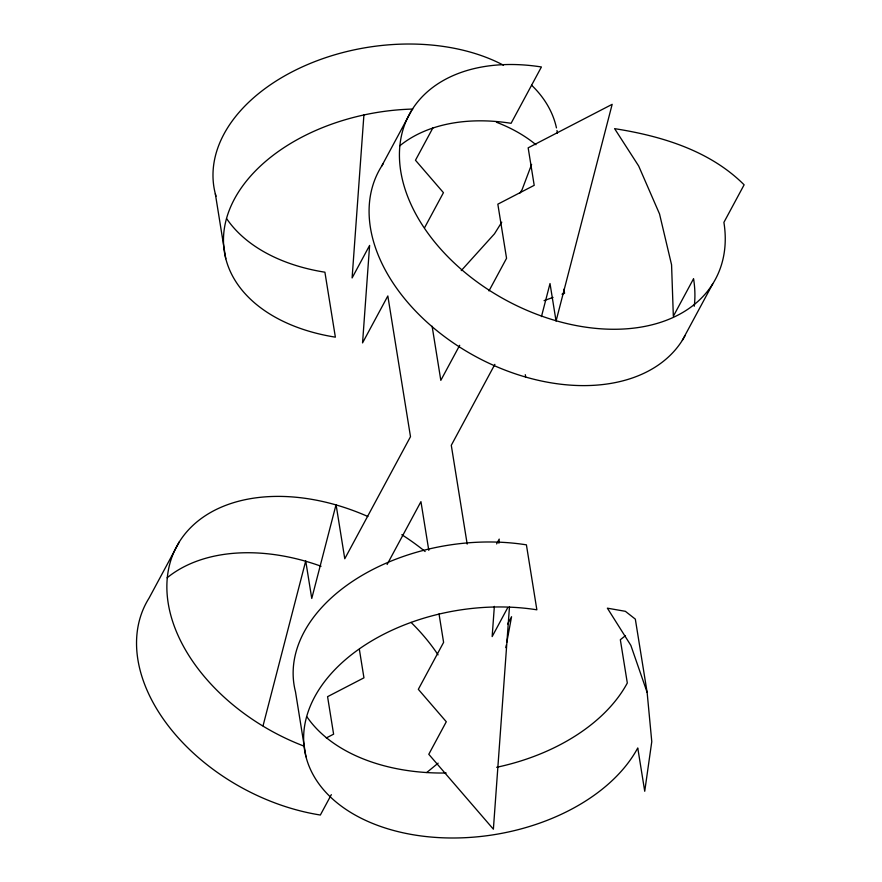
<?xml version="1.0" encoding="UTF-8"?>
<svg xmlns="http://www.w3.org/2000/svg" width="882" height="882" viewBox="0 0 882 882"><rect width="100%" height="100%" fill="white"/><g stroke="black" fill="none" stroke-linecap="round" stroke-linejoin="round"><path stroke-width="1.32" d="M363.935 114.594L352.105 277.94L369.613 245.417L362.557 342.9L387.837 295.955L410.494 436.689L344.774 558.747L336.064 504.614L311.765 598.459L305.723 560.952L263.045 725.809M494.35 606.375L492.156 636.583L507.723 607.665M498.914 543.224L499.212 539.1L496.621 543.918M509.476 606.805L493.38 829.179L428.784 754.286L446.292 721.752L418.333 689.327L443.602 642.383L439.027 613.96M505.827 647.631L506.323 644.951M506.819 642.261L511.56 616.716L507.646 623.982M541.46 316.583L550.015 283.541L556.057 321.048L612.163 104.341L528.164 147.834L534.205 185.33L497.834 204.172L506.555 258.294L488.981 290.928M531.614 164.394L522.122 189.586L519.939 193.081M179.399 541.746L149.069 598.084A173.842 117.67 28.3 0 0 320.353 815.023L331.334 794.649M381.619 166.191L411.96 109.853M432.996 127.714L415.477 160.248L443.448 192.673L424.65 227.578M459.698 345.303L440.824 380.351L432.114 326.23M387.11 564.491L420.946 501.649L428.795 550.357M494.879 364.343L451.286 445.311L467.184 544.095M682.37 340.254L712.711 283.916M501.77 222.165L494.493 233.796L461.253 270.609M426.734 772.533L438.133 763.151M625.47 635.69L620.333 639.704L627.311 683.01A173.842 113.613 -9.1 0 1 496.654 767.285M326.307 737.947L333.605 734.166L327.575 696.67L363.946 677.828L359.371 649.417M544.062 300.619L553.036 297.41M562.01 294.191L564.568 293.276L563.918 289.219M647.123 692.359L630.851 645.392L607.378 608.172L625.371 611.314L635.327 619.12L647.123 692.359L651.776 741.652L644.731 791.264L637.763 747.958A173.842 113.613 -9.1 0 1 415.532 835.144A173.842 113.613 -9.1 0 1 314.631 696.978A173.842 113.613 -9.1 0 1 536.862 609.804L526.411 544.844A173.842 113.613 -9.1 0 0 295.492 691.775L305.944 756.734M525.286 374.674L525.716 377.386M215.329 193.786L225.781 258.746M412.82 109.059A173.842 113.613 -9.1 0 0 227.931 213.918A173.842 113.613 -9.1 0 0 335.369 337.156L324.907 272.196A173.842 113.613 -9.1 0 1 226.872 218.957M496.445 122.245A173.842 113.613 -9.1 0 1 535.947 144.725M216.002 196.267A173.842 113.613 -9.1 0 1 302.394 66.845A173.842 113.613 -9.1 0 1 503.457 65.191M531.581 85.19A173.842 113.613 -9.1 0 1 556.454 127.879M556.972 130.525A173.842 113.613 -9.1 0 1 557.413 133.193M685.06 335.645A173.842 117.67 28.3 0 1 471.032 353.958A173.842 117.67 28.3 0 1 383.075 163.953M399.667 145.894A173.842 117.67 28.3 0 1 511.086 123.304L541.416 66.977A173.842 117.67 28.3 0 0 400.77 171.395A173.842 117.67 28.3 0 0 583.245 326.792A173.842 117.67 28.3 0 0 723.902 222.374L744.121 184.812C709.845 150.535 661.357 135.982 614.611 128.651L638.667 165.992L659.527 213.929L671.566 264.787L673.341 316.263L693.561 278.712A173.842 117.67 28.3 0 1 694.255 306.252M446.182 773.007A173.842 113.613 -9.1 0 1 307.035 716.945M304.356 746.26A173.842 117.67 28.3 0 1 169.994 563.135A173.842 117.67 28.3 0 1 367.882 516.51M401.817 534.712A173.842 117.67 28.3 0 1 425.124 551.526M167.117 577.798A173.842 117.67 28.3 0 1 321.059 566.233M411.045 622.383A173.842 117.67 28.3 0 1 438.056 654.841"/></g></svg>
